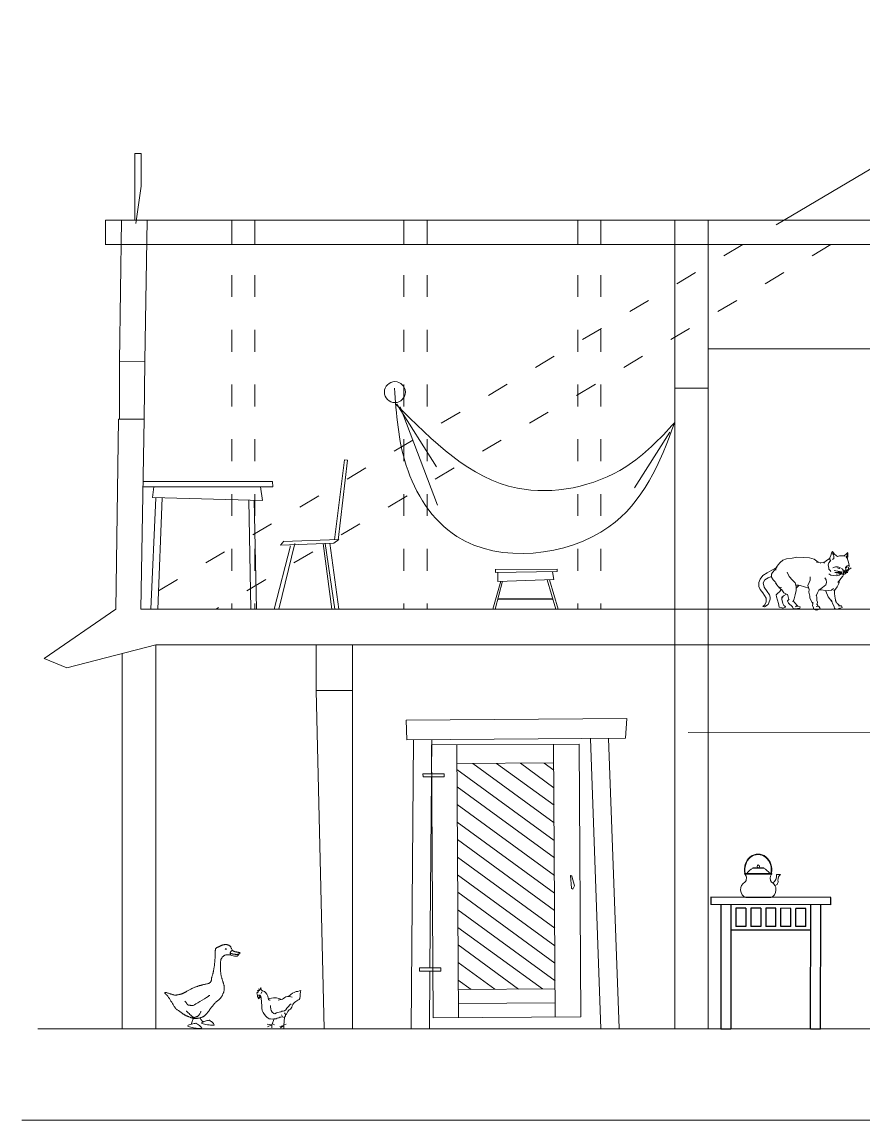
# Model space of a CAD drawing. Header units: centimetres. Extents: x 2280 to 32242, y -4577 to 2534.
# Drawn here: x 23908 to 24369, y -2977 to -2375 of the extents above; entities that cross this region are included whole.
import ezdxf

# ---------------------------------------------------------------- set-up
doc = ezdxf.new("R2010")
doc.units = ezdxf.units.CM
doc.linetypes.add('ACAD_ISO03W100', pattern=[30, 12, -18])
doc.layers.get('0').update_dxf_attribs({"lineweight": 15})
for name, color, linetype, lineweight in [('dim', 40, 'Continuous', 0), ('obiekty', 22, 'Continuous', 5), ('przerywana', 7, 'ACAD_ISO03W100', 0)]:
    doc.layers.add(name, color=color, linetype=linetype, lineweight=lineweight)

# ---------------------------------------------------------------- blocks, each defined once
blk = doc.blocks.new('FURN_table_front_020')
at = {"lineweight": 30}
for p, q in [((0.0001, 0.85), (0, 0.8028)), ((0.5663, 0.8493), (0.0001, 0.85)), ((0.5662, 0.8021), (0.5663, 0.8493)), ((0.5662, 0.8021), (0, 0.8028)), ((0.0472, 0.8028), (0.0462, 0.0006)), ((0.0944, 0.8027), (0.0934, 0.0005)), ((0.1179, 0.7791), (0.1178, 0.6611)), ((0.1651, 0.779), (0.1179, 0.7791)), ((0.1651, 0.779), (0.165, 0.661)), ((0.1887, 0.779), (0.1886, 0.661)), ((0.2359, 0.7789), (0.1887, 0.779)), ((0.4708, 0.0001), (0.4719, 0.8022)), ((0.518, 0), (0.519, 0.8022)), ((0.2359, 0.7789), (0.2357, 0.661)), ((0.2595, 0.7789), (0.2593, 0.6609)), ((0.3067, 0.7788), (0.2595, 0.7789)), ((0.3065, 0.6609), (0.3067, 0.7788)), ((0.3301, 0.6608), (0.3303, 0.7788)), ((0.3775, 0.7787), (0.3303, 0.7788)), ((0.3773, 0.6608), (0.3775, 0.7787)), ((0.4009, 0.6607), (0.401, 0.7787)), ((0.4482, 0.7787), (0.401, 0.7787)), ((0.4481, 0.6607), (0.4482, 0.7787)), ((0.4716, 0.6371), (0.0942, 0.6375)), ((0.165, 0.661), (0.1178, 0.6611)), ((0.2357, 0.661), (0.1886, 0.661)), ((0.3065, 0.6609), (0.2593, 0.6609)), ((0.3773, 0.6608), (0.3301, 0.6608)), ((0.4481, 0.6607), (0.4009, 0.6607)), ((0.0462, 0.0006), (0.0934, 0.0005)), ((0.4708, 0.0001), (0.518, 0))]:
    blk.add_line(p, q, dxfattribs=at)
blk = doc.blocks.new('OBJE_bar_002')
for points in [[(-0.1082, 0.1656, 1), (-0.1082, 0.1619), (0.1082, 0.1619, 1), (0.1082, 0.1656), (-0.1082, 0.1656, -1.281382), (0.1049, 0.1656)], [(-0.1045, 0.1656, -1.292722), (0.1012, 0.1656)], [(-0.1065, 0.1619, -0.417139), (-0.1076, 0.1052, 0.719249), (-0.101, 0), (0.101, 0, 0.719249), (0.1076, 0.1052, -0.396783), (0.1054, 0.1619)], [(-0.0918, 0.1656, -0.161412), (-0.0422, 0.2027), (0.0422, 0.2027, 1), (0.0422, 0.2063), (-0.0422, 0.2063, 1), (-0.0422, 0.2027)], [(0.0422, 0.2027, -0.161412), (0.0918, 0.1656)], [(0.1353, 0.0824, 0.435606), (0.1582, 0.1185, -0.300742), (0.179, 0.1593), (0.1462, 0.1593, -0.295746), (0.1166, 0.1005)]]:
    blk.add_lwpolyline(points, format="xyb")
blk.add_circle((0, 0.216), 0.00971)
blk = doc.blocks.new('DOOR_front_249')
for p, q in [((-0.4001, 2), (-0.4001, 0)), ((-0.4001, 2), (0.4001, 2)), ((-0.2623, 2), (-0.2623, 0)), ((0.2623, 2), (0.2623, 0)), ((0.4001, 2), (0.4001, 0)), ((-0.2623, 1.8622), (0.2623, 1.8622)), ((0.2623, 1.4239), (-0.176, 1.8622)), ((0.2623, 1.5525), (-0.0474, 1.8622)), ((0.2623, 1.6812), (0.0813, 1.8622)), ((0.2623, 1.8098), (0.2099, 1.8622)), ((0.2623, 1.2952), (-0.2623, 1.8198)), ((0.2623, 1.1666), (-0.2623, 1.6912)), ((0.2623, 1.0379), (-0.2623, 1.5625)), ((0.2623, 0.9093), (-0.2623, 1.4339)), ((0.2623, 0.7806), (-0.2623, 1.3052)), ((0.2623, 0.652), (-0.2623, 1.1766)), ((0.2623, 0.5233), (-0.2623, 1.0479)), ((0.2623, 0.3947), (-0.2623, 0.9193)), ((0.2623, 0.266), (-0.2623, 0.7906)), ((0.193, 0.2067), (-0.2623, 0.662)), ((0.0643, 0.2067), (-0.2623, 0.5333)), ((-0.0643, 0.2067), (-0.2623, 0.4047)), ((-0.193, 0.2067), (-0.2623, 0.276)), ((-0.2623, 0.2067), (0.2623, 0.2067)), ((-0.2623, 0.1033), (0.2623, 0.1033)), ((-0.4001, 0), (0.4001, 0))]:
    blk.add_line(p, q)
blk = doc.blocks.new('ANIM_bird_011')
for p, q in [((0.2018, 0.4442), (0.202, 0.444)), ((0.2489, 0.4478), (0.2489, 0.4481)), ((0.2535, 0.4476), (0.2535, 0.4496)), ((0.3949, 0.2209), (0.3903, 0.2121)), ((0.3956, 0.1342), (0.391, 0.1858)), ((0.4564, 0.0231), (0.4281, 0.0269)), ((0.4312, 0.0097), (0.4564, 0.0231)), ((0.456, 0.0051), (0.4564, 0.0234)), ((0.4713, 0.0587), (0.4564, 0.0234)), ((0.4593, 0.0305), (0.4724, 0.0219)), ((0.5106, 0.0055), (0.5301, 0.0177)), ((0.5293, -0.0041), (0.5301, 0.0177)), ((0.5305, 0.0244), (0.5446, 0.0261))]:
    blk.add_line(p, q)
for points in [[(0.2017, 0.4968), (0.2013, 0.497), (0.2004, 0.4977), (0.1989, 0.4986), (0.1969, 0.4997), (0.1946, 0.5009), (0.1921, 0.5022), (0.1894, 0.5035), (0.1866, 0.5046), (0.1838, 0.5054), (0.1811, 0.506), (0.1784, 0.5063), (0.1756, 0.5064), (0.1727, 0.5064), (0.1699, 0.5062), (0.167, 0.5059), (0.1642, 0.5056), (0.1615, 0.5051), (0.1591, 0.5047), (0.1567, 0.5042), (0.1547, 0.5037), (0.1528, 0.5032), (0.1511, 0.5025), (0.1494, 0.5018), (0.1477, 0.501), (0.146, 0.5001), (0.1444, 0.4991), (0.1427, 0.4981), (0.1409, 0.4971), (0.139, 0.4961), (0.1369, 0.4951), (0.1348, 0.4942), (0.1324, 0.4933), (0.1301, 0.4925), (0.1278, 0.4916), (0.1254, 0.4908), (0.1231, 0.4899), (0.121, 0.489), (0.119, 0.4879), (0.1172, 0.4867), (0.1158, 0.4854), (0.1145, 0.4839), (0.1135, 0.4824), (0.1127, 0.4808), (0.1121, 0.4791), (0.1116, 0.4773), (0.1112, 0.4754), (0.1109, 0.4734), (0.1106, 0.4712), (0.1104, 0.4689), (0.1101, 0.4665), (0.1097, 0.4639), (0.1096, 0.4613), (0.1096, 0.4587), (0.1096, 0.4561), (0.1097, 0.4535), (0.1098, 0.4509), (0.1099, 0.4483), (0.1101, 0.4458), (0.1101, 0.4432), (0.1101, 0.4407), (0.1099, 0.4383), (0.1098, 0.436), (0.1097, 0.4338), (0.1096, 0.4317), (0.1094, 0.4295), (0.1093, 0.4272), (0.1091, 0.4247), (0.1088, 0.422), (0.1086, 0.4189), (0.1083, 0.4155), (0.108, 0.4118), (0.1077, 0.4082), (0.1075, 0.4045), (0.1071, 0.4009), (0.1068, 0.3973), (0.1065, 0.3937), (0.1062, 0.39), (0.1058, 0.3863), (0.1053, 0.3826), (0.1049, 0.3788), (0.1043, 0.3749), (0.1038, 0.3711), (0.1033, 0.3671), (0.1026, 0.3632), (0.102, 0.3593), (0.1013, 0.3554), (0.1007, 0.3516), (0.1, 0.3479), (0.0993, 0.3444), (0.0986, 0.341), (0.0978, 0.3377), (0.097, 0.3344), (0.0961, 0.3311), (0.0952, 0.3278), (0.0942, 0.3245), (0.0933, 0.3212), (0.0923, 0.3179), (0.0913, 0.3147), (0.0903, 0.3115), (0.0894, 0.3083), (0.0886, 0.3051), (0.0881, 0.3019), (0.0878, 0.2986), (0.0875, 0.2953), (0.0871, 0.2921), (0.0865, 0.2889), (0.0855, 0.2857), (0.084, 0.2827), (0.0819, 0.2797), (0.0791, 0.2768), (0.0756, 0.2743), (0.0716, 0.2722), (0.0674, 0.2706), (0.063, 0.2692), (0.0584, 0.2682), (0.0539, 0.2673), (0.0495, 0.2666), (0.0453, 0.2658), (0.0413, 0.2651), (0.0379, 0.2642), (0.0346, 0.2633), (0.0314, 0.2624), (0.0282, 0.2615), (0.025, 0.2607), (0.0218, 0.2599), (0.0185, 0.259), (0.0153, 0.2581), (0.012, 0.2572), (0.0086, 0.2561), (0.0052, 0.255), (0.0017, 0.2539), (-0.0016, 0.2527), (-0.0049, 0.2516), (-0.0082, 0.2505), (-0.0114, 0.2493), (-0.0148, 0.248), (-0.0181, 0.2467), (-0.0217, 0.2452), (-0.0254, 0.2436), (-0.0292, 0.2418), (-0.0333, 0.2399), (-0.0376, 0.2377), (-0.0421, 0.2354), (-0.0465, 0.233), (-0.0508, 0.2306), (-0.055, 0.2282), (-0.0589, 0.2261), (-0.0623, 0.2241), (-0.0653, 0.2225), (-0.0676, 0.2212), (-0.0696, 0.2202), (-0.0715, 0.2191), (-0.0735, 0.218), (-0.0754, 0.2169), (-0.0774, 0.2158), (-0.0794, 0.2148), (-0.0814, 0.2138), (-0.0835, 0.2128), (-0.0855, 0.2118), (-0.0877, 0.2109), (-0.0898, 0.2101), (-0.0919, 0.2092), (-0.094, 0.2085), (-0.0961, 0.2078), (-0.0983, 0.2071), (-0.1005, 0.2064), (-0.1027, 0.2058), (-0.1051, 0.2052), (-0.1075, 0.2046), (-0.11, 0.204), (-0.1126, 0.2035), (-0.1152, 0.2029), (-0.1178, 0.2023), (-0.1204, 0.2018), (-0.123, 0.2014), (-0.1256, 0.201), (-0.1283, 0.2007), (-0.131, 0.2005), (-0.1337, 0.2005), (-0.1363, 0.2006), (-0.139, 0.2009), (-0.1415, 0.2014), (-0.1439, 0.202), (-0.1463, 0.2027), (-0.1487, 0.2035), (-0.1512, 0.2044), (-0.1538, 0.2053), (-0.1565, 0.2062), (-0.1595, 0.2071), (-0.1627, 0.208), (-0.1664, 0.2091), (-0.1703, 0.2103), (-0.1745, 0.2117), (-0.1787, 0.2131), (-0.1827, 0.2144), (-0.1866, 0.2155), (-0.1901, 0.2163), (-0.1931, 0.2168), (-0.1955, 0.2167), (-0.1971, 0.2161), (-0.1978, 0.215), (-0.1976, 0.2137), (-0.1966, 0.2122), (-0.195, 0.2105), (-0.1929, 0.2085), (-0.1905, 0.2062), (-0.1877, 0.2037), (-0.1849, 0.2009), (-0.182, 0.1978), (-0.1793, 0.1943), (-0.1767, 0.1907), (-0.1742, 0.187), (-0.1718, 0.1833), (-0.1694, 0.1797), (-0.167, 0.1759), (-0.1646, 0.1722), (-0.1622, 0.1685), (-0.1597, 0.1647), (-0.1573, 0.1609), (-0.1547, 0.157), (-0.1521, 0.1531), (-0.1496, 0.149), (-0.1469, 0.1448), (-0.1443, 0.1405), (-0.1417, 0.1364), (-0.1391, 0.1323), (-0.1365, 0.1284), (-0.1339, 0.1248), (-0.1314, 0.1215), (-0.1289, 0.1187), (-0.1263, 0.1161), (-0.1236, 0.1136), (-0.1206, 0.1113), (-0.1175, 0.1091), (-0.1144, 0.107), (-0.1113, 0.1049), (-0.1082, 0.103), (-0.1052, 0.1011), (-0.1023, 0.0992), (-0.0997, 0.0975), (-0.0971, 0.0957), (-0.0945, 0.0938), (-0.0919, 0.092), (-0.0893, 0.0902), (-0.0868, 0.0883), (-0.0842, 0.0866), (-0.0816, 0.0848), (-0.079, 0.0832), (-0.0764, 0.0817), (-0.0739, 0.0803), (-0.0714, 0.079), (-0.0687, 0.0777), (-0.0661, 0.0765), (-0.0634, 0.0754), (-0.0607, 0.0743), (-0.058, 0.0733), (-0.0554, 0.0723), (-0.0527, 0.0713), (-0.0501, 0.0703), (-0.0476, 0.0694), (-0.0451, 0.0684), (-0.0427, 0.0674), (-0.0403, 0.0664), (-0.0379, 0.0654), (-0.0354, 0.0644), (-0.033, 0.0635), (-0.0304, 0.0627), (-0.0278, 0.0619), (-0.0252, 0.0613), (-0.0223, 0.0608), (-0.0194, 0.0604), (-0.0167, 0.0601), (-0.0139, 0.0599), (-0.0111, 0.0598), (-0.0083, 0.0598), (-0.0054, 0.0599), (-0.0025, 0.0601), (0.0005, 0.0604), (0.0036, 0.0608), (0.0069, 0.0614), (0.0102, 0.062), (0.0136, 0.0627), (0.017, 0.0635), (0.0204, 0.0644), (0.0238, 0.0654), (0.0271, 0.0664), (0.0302, 0.0676), (0.0333, 0.0689), (0.0363, 0.0702), (0.039, 0.0717), (0.0414, 0.0731), (0.0437, 0.0745), (0.0456, 0.076), (0.0476, 0.0775), (0.0494, 0.0792), (0.0513, 0.0811), (0.0534, 0.0833), (0.0557, 0.0858), (0.0583, 0.0888), (0.0613, 0.0923), (0.0646, 0.0962), (0.0679, 0.1003), (0.0712, 0.1046), (0.0744, 0.109), (0.0776, 0.1134), (0.0806, 0.1176), (0.0835, 0.1217), (0.0863, 0.1255), (0.0888, 0.1289), (0.0911, 0.1318), (0.0933, 0.1345), (0.0955, 0.1372), (0.0978, 0.1399), (0.1, 0.1425), (0.1023, 0.1452), (0.1046, 0.1477), (0.107, 0.1503), (0.1093, 0.1528), (0.1117, 0.1552), (0.114, 0.1576), (0.1165, 0.16), (0.1191, 0.1623), (0.1218, 0.1646), (0.1246, 0.1668), (0.1274, 0.1691), (0.1301, 0.1712), (0.1327, 0.1734), (0.1351, 0.1754), (0.1373, 0.1775), (0.1392, 0.1794), (0.141, 0.1813), (0.1426, 0.1832), (0.1442, 0.1851), (0.1457, 0.187), (0.1472, 0.189), (0.1486, 0.1911), (0.15, 0.1933), (0.1514, 0.1956), (0.1528, 0.198), (0.1541, 0.2006), (0.1555, 0.2033), (0.1568, 0.206), (0.158, 0.2087), (0.1593, 0.2115), (0.1603, 0.2143), (0.1614, 0.2171), (0.1623, 0.22), (0.1631, 0.2228), (0.1638, 0.2257), (0.1644, 0.2287), (0.1649, 0.2316), (0.1652, 0.2346), (0.1654, 0.2377), (0.1656, 0.2407), (0.1656, 0.2438), (0.1655, 0.2468), (0.1654, 0.2498), (0.1651, 0.2527), (0.1648, 0.2556), (0.1644, 0.2585), (0.164, 0.2612), (0.1635, 0.2638), (0.1628, 0.2663), (0.162, 0.2688), (0.1612, 0.2713), (0.1603, 0.2738), (0.1593, 0.2764), (0.1584, 0.2792), (0.1574, 0.2822), (0.1564, 0.2854), (0.1554, 0.2887), (0.1544, 0.292), (0.1533, 0.2953), (0.1522, 0.2986), (0.1512, 0.3019), (0.1502, 0.3052), (0.1492, 0.3086), (0.1483, 0.3119), (0.1474, 0.3153), (0.1467, 0.3186), (0.146, 0.3219), (0.1454, 0.3252), (0.145, 0.3283), (0.1445, 0.3314), (0.1441, 0.3346), (0.1437, 0.3379), (0.1434, 0.3413), (0.1431, 0.3449), (0.1429, 0.3488), (0.1427, 0.353), (0.1424, 0.3575), (0.1423, 0.3622), (0.1422, 0.3671), (0.1421, 0.372), (0.1421, 0.3769), (0.1421, 0.3815), (0.1422, 0.3859), (0.1423, 0.39), (0.1424, 0.3936), (0.1427, 0.3966), (0.1429, 0.3993), (0.1431, 0.4019), (0.1434, 0.4047), (0.1437, 0.4073), (0.144, 0.41), (0.1446, 0.4127), (0.1452, 0.4153), (0.146, 0.4179), (0.1471, 0.4204), (0.1484, 0.4229), (0.1499, 0.4253), (0.1516, 0.4277), (0.1534, 0.43), (0.1554, 0.4323), (0.1576, 0.4343), (0.1598, 0.4363), (0.162, 0.4381), (0.1644, 0.4398), (0.1667, 0.4412), (0.169, 0.4424), (0.1716, 0.4433), (0.1745, 0.444), (0.1776, 0.4445), (0.1808, 0.4447), (0.1839, 0.4448), (0.1869, 0.4449), (0.1897, 0.4448), (0.192, 0.4447), (0.1937, 0.4447), (0.1949, 0.4447), (0.1956, 0.4447), (0.1965, 0.4445), (0.1973, 0.4444), (0.1981, 0.4441), (0.199, 0.4439), (0.1998, 0.4438), (0.2006, 0.4438), (0.2013, 0.4439), (0.2018, 0.4442), (0.2023, 0.4447), (0.2026, 0.4455), (0.2026, 0.4465), (0.2026, 0.4476), (0.2026, 0.4489), (0.2024, 0.4504), (0.2022, 0.4518), (0.2021, 0.4533), (0.202, 0.4547), (0.202, 0.4561), (0.2023, 0.4573), (0.2026, 0.4585), (0.2031, 0.4596), (0.2036, 0.4608), (0.2043, 0.462), (0.2049, 0.4631), (0.2056, 0.4642), (0.2062, 0.4652), (0.2068, 0.4661), (0.2075, 0.4669), (0.208, 0.4676), (0.2086, 0.4682), (0.2094, 0.4686), (0.2102, 0.469), (0.2111, 0.4694), (0.212, 0.4697), (0.2128, 0.4701), (0.2135, 0.4705), (0.214, 0.4709), (0.2143, 0.4715), (0.2143, 0.4722), (0.2138, 0.4735), (0.2128, 0.4757), (0.2114, 0.4786), (0.2096, 0.482), (0.2078, 0.4855), (0.206, 0.4889), (0.2043, 0.492), (0.203, 0.4945), (0.202, 0.4962), (0.2017, 0.4968)], [(0.1754, 0.4815), (0.1753, 0.4815), (0.175, 0.4814), (0.1745, 0.4813), (0.1739, 0.4812), (0.1733, 0.481), (0.1726, 0.4808), (0.172, 0.4807), (0.1716, 0.4805), (0.1712, 0.4803), (0.171, 0.4802), (0.1711, 0.48), (0.1712, 0.4799), (0.1716, 0.4798), (0.1719, 0.4797), (0.1724, 0.4796), (0.1729, 0.4796), (0.1735, 0.4795), (0.1739, 0.4795), (0.1745, 0.4794), (0.1749, 0.4794), (0.1753, 0.4794), (0.1758, 0.4795), (0.1763, 0.4795), (0.1768, 0.4795), (0.1774, 0.4796), (0.1778, 0.4797), (0.1782, 0.4798), (0.1785, 0.4799), (0.1787, 0.48), (0.1789, 0.4801), (0.1788, 0.4803), (0.1786, 0.4804), (0.1782, 0.4806), (0.1777, 0.4808), (0.1772, 0.481), (0.1767, 0.4811), (0.1762, 0.4813), (0.1758, 0.4814), (0.1755, 0.4815), (0.1754, 0.4815)], [(0.2143, 0.4722), (0.2145, 0.4721), (0.215, 0.4717), (0.2159, 0.4711), (0.2169, 0.4704), (0.218, 0.4696), (0.2193, 0.4687), (0.2206, 0.4679), (0.2218, 0.4671), (0.223, 0.4664), (0.224, 0.4659), (0.225, 0.4655), (0.2259, 0.4651), (0.2269, 0.4648), (0.2279, 0.4645), (0.2289, 0.4642), (0.2298, 0.4639), (0.2308, 0.4637), (0.2318, 0.4635), (0.2328, 0.4632), (0.2338, 0.463), (0.2347, 0.4628), (0.2357, 0.4626), (0.2366, 0.4624), (0.2376, 0.4623), (0.2385, 0.4621), (0.2395, 0.462), (0.2404, 0.4618), (0.2415, 0.4617), (0.2425, 0.4615), (0.2435, 0.4613), (0.2447, 0.4611), (0.2459, 0.4608), (0.2471, 0.4606), (0.2483, 0.4603), (0.2496, 0.46), (0.2507, 0.4598), (0.2518, 0.4596), (0.2528, 0.4593), (0.2537, 0.4592), (0.2544, 0.459), (0.2551, 0.4589), (0.2557, 0.4589), (0.2565, 0.4588), (0.2572, 0.4588), (0.2579, 0.4588), (0.2586, 0.4587), (0.2593, 0.4586), (0.2598, 0.4584), (0.2603, 0.4582), (0.2607, 0.4579), (0.261, 0.4574), (0.2612, 0.4569), (0.2614, 0.4564), (0.2614, 0.4558), (0.2614, 0.4552), (0.2612, 0.4546), (0.2611, 0.454), (0.2609, 0.4535), (0.2606, 0.4531), (0.2602, 0.4527), (0.2596, 0.4523), (0.2586, 0.4519), (0.2575, 0.4513), (0.2561, 0.4507), (0.2546, 0.45), (0.253, 0.4494), (0.2514, 0.4488), (0.2498, 0.4483), (0.2483, 0.4479), (0.247, 0.4476), (0.2457, 0.4473), (0.2445, 0.4472), (0.2433, 0.4471), (0.2421, 0.4471), (0.2408, 0.4472), (0.2396, 0.4472), (0.2383, 0.4473), (0.237, 0.4474), (0.2357, 0.4475), (0.2344, 0.4476), (0.233, 0.4476), (0.2315, 0.4477), (0.23, 0.4478), (0.2285, 0.4479), (0.2271, 0.448), (0.2256, 0.4481), (0.2243, 0.4482), (0.223, 0.4484), (0.2217, 0.4485), (0.2206, 0.4487), (0.2195, 0.4489), (0.2185, 0.4492), (0.2174, 0.4494), (0.2162, 0.4498), (0.2152, 0.4501), (0.2141, 0.4504), (0.2131, 0.4508), (0.2121, 0.4511), (0.2112, 0.4513), (0.2103, 0.4516), (0.2094, 0.4518), (0.2083, 0.452), (0.2072, 0.4522), (0.206, 0.4525), (0.2049, 0.4527), (0.2039, 0.4529), (0.203, 0.453), (0.2023, 0.4532), (0.2019, 0.4533), (0.2017, 0.4533)], [(0.1998, 0.4438), (0.2046, 0.4426), (0.2094, 0.441), (0.2189, 0.4379), (0.2275, 0.4363), (0.2383, 0.4359)], [(0.2383, 0.4359), (0.2397, 0.4361), (0.2408, 0.4364), (0.242, 0.4367), (0.2431, 0.437), (0.2442, 0.4374), (0.2453, 0.4378), (0.2463, 0.4383), (0.2472, 0.4388), (0.248, 0.4394), (0.2488, 0.4401), (0.2496, 0.441), (0.2504, 0.442), (0.2511, 0.4431), (0.2518, 0.4442), (0.2523, 0.4453), (0.2528, 0.4462), (0.2531, 0.4469), (0.2534, 0.4474), (0.2535, 0.4476)], [(0.0768, 0.1994), (0.0743, 0.1979), (0.0674, 0.1936), (0.0572, 0.1873), (0.0447, 0.1795), (0.031, 0.1711), (0.017, 0.1624), (0.0039, 0.1544), (-0.0075, 0.1475), (-0.016, 0.1424), (-0.0206, 0.1399), (-0.0231, 0.1389), (-0.0259, 0.1384), (-0.0288, 0.1381), (-0.0318, 0.1381), (-0.0349, 0.1383), (-0.0378, 0.1386), (-0.0405, 0.139), (-0.0429, 0.1394), (-0.0449, 0.1397), (-0.0464, 0.1399), (-0.0476, 0.14), (-0.0489, 0.1401), (-0.0502, 0.1402), (-0.0515, 0.1404), (-0.0528, 0.1407), (-0.0541, 0.141), (-0.0553, 0.1414), (-0.0564, 0.1419), (-0.0575, 0.1425), (-0.0584, 0.1433), (-0.0596, 0.1446), (-0.0613, 0.1466), (-0.0633, 0.1492), (-0.0654, 0.1522), (-0.0677, 0.1552), (-0.0697, 0.1582), (-0.0716, 0.1609), (-0.0732, 0.1631), (-0.0741, 0.1645), (-0.0745, 0.1651)], [(0.4472, 0.1709), (0.4415, 0.1709), (0.438, 0.1728), (0.4354, 0.1762), (0.4338, 0.1839), (0.4312, 0.1957), (0.4262, 0.2072), (0.4182, 0.2171), (0.4109, 0.2228), (0.3991, 0.2282), (0.3918, 0.2328), (0.3891, 0.2484), (0.3849, 0.2354), (0.3773, 0.2389), (0.38, 0.2297), (0.3697, 0.2297), (0.3758, 0.2225), (0.3655, 0.2163), (0.3689, 0.2003), (0.375, 0.2018), (0.3788, 0.2022), (0.3834, 0.2014), (0.3865, 0.198), (0.388, 0.1961), (0.3895, 0.1934), (0.391, 0.1858)], [(0.3689, 0.2003), (0.3685, 0.1911), (0.3754, 0.1789)], [(0.3899, 0.1913), (0.3754, 0.1789), (0.3754, 0.1881), (0.385, 0.1996)], [(0.5408, 0.0833), (0.5461, 0.0865), (0.5553, 0.1025), (0.558, 0.1086), (0.5633, 0.1124), (0.5698, 0.1182), (0.5786, 0.13), (0.5813, 0.1373), (0.5851, 0.1457), (0.5897, 0.1522), (0.5954, 0.1579), (0.6023, 0.1629), (0.6095, 0.1671), (0.616, 0.1713), (0.6233, 0.1762), (0.6271, 0.1823), (0.629, 0.1957), (0.629, 0.2083), (0.6313, 0.2228), (0.6332, 0.2305), (0.6248, 0.2282), (0.6157, 0.2244), (0.6057, 0.2232), (0.5924, 0.2179), (0.582, 0.2137), (0.5721, 0.2049), (0.5573, 0.194)], [(0.5211, 0.0719), (0.5121, 0.0689), (0.506, 0.0681), (0.4995, 0.0651), (0.4885, 0.0624), (0.4827, 0.0593), (0.4686, 0.0586), (0.461, 0.0571), (0.4495, 0.059), (0.4403, 0.059), (0.4334, 0.0632), (0.4262, 0.0685), (0.4201, 0.0754), (0.4121, 0.0857), (0.4044, 0.0975), (0.3983, 0.109), (0.3956, 0.1239), (0.3956, 0.1342)], [(0.5165, 0.1764), (0.4992, 0.1812), (0.4858, 0.1854), (0.4671, 0.185), (0.4541, 0.1839), (0.4348, 0.1792)], [(0.4483, 0.1384), (0.4491, 0.1304), (0.4499, 0.1174), (0.4525, 0.109), (0.459, 0.0987), (0.4682, 0.0907), (0.4751, 0.0899), (0.4843, 0.0953), (0.493, 0.0972), (0.5018, 0.0991), (0.5106, 0.1021), (0.5183, 0.1044), (0.5267, 0.1048), (0.5335, 0.1067), (0.5412, 0.1128), (0.5477, 0.1224), (0.5576, 0.1338), (0.5664, 0.1434), (0.574, 0.1503)], [(0.5801, 0.1904), (0.5729, 0.1927), (0.5637, 0.1934), (0.5515, 0.1946), (0.5416, 0.1915), (0.5351, 0.1869), (0.5278, 0.1808), (0.5217, 0.1766), (0.5114, 0.1762), (0.5041, 0.1743), (0.4949, 0.1716)], [(0.0241, 0.1026), (0.0238, 0.1021), (0.023, 0.1006), (0.0219, 0.0983), (0.0204, 0.0954), (0.0187, 0.0922), (0.0168, 0.0888), (0.0148, 0.0855), (0.0127, 0.0823), (0.0107, 0.0796), (0.0087, 0.0775), (0.0067, 0.0758), (0.0044, 0.0742), (0.0019, 0.0727), (-0.0006, 0.0713), (-0.0032, 0.0701), (-0.0058, 0.0691), (-0.0083, 0.0682), (-0.0106, 0.0674), (-0.0126, 0.0669), (-0.0143, 0.0665), (-0.0159, 0.0663), (-0.0175, 0.0664), (-0.019, 0.0665), (-0.0206, 0.0668), (-0.0221, 0.0673), (-0.0236, 0.0679), (-0.0252, 0.0686), (-0.0265, 0.0693), (-0.0279, 0.0702), (-0.0292, 0.0711), (-0.0312, 0.0728), (-0.0346, 0.0759), (-0.0388, 0.0799), (-0.0437, 0.0846), (-0.0488, 0.0895), (-0.0538, 0.0943), (-0.0583, 0.0986), (-0.0619, 0.1022), (-0.0644, 0.1046), (-0.0653, 0.1055)], [(0.5336, 0.0693), (0.5301, 0.0177), (0.5064, 0.0131)], [(0.5152, 0.0823), (0.5213, 0.0716), (0.5316, 0.0677), (0.5366, 0.0716), (0.5408, 0.0769), (0.5408, 0.0846), (0.5381, 0.0884), (0.5343, 0.0945)], [(-0.0057, 0.031), (-0.0074, 0.0307), (-0.0117, 0.0299), (-0.0181, 0.0287), (-0.0257, 0.0271), (-0.0338, 0.0252), (-0.0418, 0.0231), (-0.0486, 0.0208), (-0.0539, 0.0184), (-0.0566, 0.0161), (-0.0561, 0.0138), (-0.0523, 0.0115), (-0.0457, 0.0091), (-0.0371, 0.0067), (-0.027, 0.0044), (-0.0162, 0.0023), (-0.0052, 0.0006), (0.0052, -0.0006), (0.0145, -0.0013), (0.022, -0.0013), (0.0269, -0.0005), (0.0289, 0.0013), (0.0281, 0.0043), (0.0251, 0.0081), (0.0206, 0.0123), (0.0151, 0.0167), (0.0092, 0.0211), (0.0036, 0.0249), (-0.0012, 0.0281), (-0.0045, 0.0302), (-0.0057, 0.031)], [(-0.0223, 0.0608), (-0.0228, 0.0597), (-0.024, 0.0567), (-0.0257, 0.0524), (-0.0278, 0.0471), (-0.0301, 0.0413), (-0.0324, 0.0355), (-0.0345, 0.0302), (-0.0362, 0.0259), (-0.0368, 0.0244)], [(0.017, 0.0635), (0.0175, 0.0628), (0.0189, 0.0609), (0.0209, 0.0581), (0.0233, 0.0547), (0.026, 0.051), (0.0286, 0.0473), (0.0311, 0.0439), (0.0331, 0.041), (0.0344, 0.0391), (0.035, 0.0384)], [(0.0745, 0.0499), (0.073, 0.0496), (0.069, 0.0487), (0.0632, 0.0472), (0.0563, 0.0454), (0.0489, 0.0433), (0.0416, 0.041), (0.0353, 0.0386), (0.0304, 0.0361), (0.0278, 0.0337), (0.0281, 0.0316), (0.0314, 0.0295), (0.0372, 0.0274), (0.0448, 0.0254), (0.0537, 0.0235), (0.0634, 0.0219), (0.0732, 0.0207), (0.0824, 0.0198), (0.0907, 0.0195), (0.0974, 0.0197), (0.102, 0.0207), (0.1039, 0.0225), (0.1033, 0.0254), (0.1009, 0.0289), (0.0971, 0.0328), (0.0923, 0.0369), (0.0874, 0.0409), (0.0825, 0.0444), (0.0784, 0.0473), (0.0756, 0.0492), (0.0745, 0.0499)]]:
    blk.add_lwpolyline(points)
blk = doc.blocks.new('ANIM_pets_020')
for p, q in [((-0.2214, 0.2431), (-0.2333, 0.2337)), ((-0.2045, 0.2479), (-0.2214, 0.2431)), ((-0.1806, 0.25), (-0.2045, 0.2479)), ((-0.1593, 0.2525), (-0.1806, 0.25)), ((-0.1311, 0.2499), (-0.1593, 0.2525)), ((-0.1035, 0.2455), (-0.1311, 0.2499)), ((-0.0841, 0.2384), (-0.1035, 0.2455)), ((-0.0103, 0.2483), (-0.0152, 0.2393)), ((-0.0059, 0.2601), (-0.0103, 0.2483)), ((-0.002, 0.2664), (-0.0059, 0.2601)), ((-0.0019, 0.2578), (0.0009, 0.2505)), ((-0.001, 0.2672), (0.0042, 0.2562)), ((0.0009, 0.2505), (0.003, 0.2448)), ((0.003, 0.2448), (0.0024, 0.2404)), ((0.0042, 0.2562), (0.0151, 0.246)), ((0.0151, 0.246), (0.0188, 0.2429)), ((0.0188, 0.2429), (0.0272, 0.2442)), ((0.0272, 0.2442), (0.0374, 0.244)), ((0.0374, 0.244), (0.0438, 0.2431)), ((0.0438, 0.2431), (0.0511, 0.241)), ((0.0486, 0.2451), (0.0444, 0.2433)), ((0.0566, 0.25), (0.0488, 0.2447)), ((0.0488, 0.2447), (0.0488, 0.2445)), ((0.0649, 0.2572), (0.0566, 0.25)), ((0.0582, 0.2371), (0.0645, 0.2518)), ((0.0606, 0.2422), (0.0582, 0.2371)), ((0.065, 0.25), (0.0606, 0.2422)), ((0.0645, 0.2518), (0.0634, 0.2375)), ((0.0649, 0.2562), (0.065, 0.25)), ((-0.2726, 0.2009), (-0.2934, 0.1905)), ((-0.2534, 0.2101), (-0.2726, 0.2009)), ((-0.26, 0.2026), (-0.2709, 0.1905)), ((-0.2498, 0.214), (-0.26, 0.2026)), ((-0.2526, 0.2114), (-0.2558, 0.2)), ((-0.2465, 0.2194), (-0.2526, 0.2114)), ((-0.2442, 0.2221), (-0.2498, 0.214)), ((-0.2333, 0.2337), (-0.2442, 0.2221)), ((-0.0676, 0.2222), (-0.0841, 0.2384)), ((-0.07, 0.2231), (-0.0743, 0.2227)), ((-0.0666, 0.2217), (-0.07, 0.2231)), ((-0.0573, 0.2187), (-0.0676, 0.2222)), ((-0.0569, 0.2188), (-0.0588, 0.2174)), ((-0.0417, 0.2211), (-0.0573, 0.2187)), ((-0.0405, 0.2198), (-0.0434, 0.2165)), ((-0.0395, 0.2211), (-0.0429, 0.2211)), ((-0.0329, 0.2261), (-0.0405, 0.2198)), ((-0.0163, 0.2356), (-0.0329, 0.2261)), ((-0.0207, 0.2159), (-0.0242, 0.2061)), ((-0.0242, 0.2061), (-0.0233, 0.1917)), ((-0.0151, 0.2232), (-0.0207, 0.2159)), ((-0.0152, 0.2393), (-0.0152, 0.2306)), ((-0.0152, 0.2306), (-0.0127, 0.2231)), ((0.0067, 0.1949), (-0.0047, 0.192)), ((0.0012, 0.2344), (-0.0036, 0.2301)), ((0.0024, 0.2404), (0.0012, 0.2344)), ((0.0152, 0.1947), (0.0067, 0.1949)), ((0.0216, 0.1926), (0.0152, 0.1947)), ((0.0274, 0.189), (0.0216, 0.1926)), ((0.054, 0.1931), (0.051, 0.1909)), ((0.0573, 0.1953), (0.054, 0.1931)), ((0.0553, 0.2391), (0.0603, 0.2313)), ((0.0572, 0.1943), (0.0559, 0.1893)), ((0.0615, 0.1966), (0.0573, 0.1953)), ((0.0582, 0.2371), (0.0582, 0.2371)), ((0.0603, 0.2313), (0.0626, 0.2214)), ((0.0669, 0.1958), (0.0615, 0.1966)), ((0.0622, 0.2327), (0.0616, 0.227)), ((0.0634, 0.2375), (0.0623, 0.2313)), ((0.0623, 0.2313), (0.0623, 0.231)), ((0.0626, 0.2214), (0.0648, 0.2127)), ((0.0648, 0.2127), (0.0659, 0.205)), ((0.0659, 0.205), (0.0669, 0.1965)), ((0.0669, 0.1965), (0.0666, 0.1921)), ((0.0669, 0.1965), (0.0669, 0.1965)), ((-0.3335, 0.1484), (-0.3339, 0.1301)), ((-0.3262, 0.1638), (-0.3335, 0.1484)), ((-0.3142, 0.1801), (-0.3262, 0.1638)), ((-0.2934, 0.1905), (-0.3142, 0.1801)), ((-0.314, 0.1459), (-0.3068, 0.1594)), ((-0.312, 0.1251), (-0.314, 0.1459)), ((-0.3068, 0.1594), (-0.2912, 0.1679)), ((-0.2912, 0.1679), (-0.28, 0.1714)), ((-0.28, 0.1714), (-0.277, 0.1708)), ((-0.276, 0.1829), (-0.2764, 0.1686)), ((-0.2764, 0.1686), (-0.2692, 0.1555)), ((-0.2709, 0.1905), (-0.276, 0.1829)), ((-0.2692, 0.1555), (-0.2618, 0.1462)), ((-0.2618, 0.1462), (-0.2592, 0.1407)), ((-0.2066, 0.1865), (-0.1982, 0.1658)), ((-0.1982, 0.1658), (-0.185, 0.1486)), ((-0.185, 0.1486), (-0.1749, 0.135)), ((-0.1089, 0.1422), (-0.1075, 0.1575)), ((-0.0439, 0.1481), (-0.0386, 0.139)), ((-0.0159, 0.1586), (-0.0242, 0.1645)), ((-0.0233, 0.1917), (-0.0227, 0.186)), ((-0.0227, 0.186), (-0.0186, 0.1797)), ((-0.0186, 0.1797), (-0.0157, 0.1759)), ((-0.0063, 0.1564), (-0.0159, 0.1586)), ((0.0078, 0.1533), (-0.0063, 0.1564)), ((0.0377, 0.168), (-0.0009, 0.1787)), ((0.032, 0.1665), (0.0012, 0.1691)), ((0.0318, 0.164), (0.0069, 0.1618)), ((0.0202, 0.1555), (0.0078, 0.1533)), ((0.0186, 0.1729), (0.0142, 0.175)), ((0.0172, 0.1875), (0.0153, 0.1905)), ((0.0217, 0.1864), (0.0172, 0.1875)), ((0.0218, 0.1696), (0.0186, 0.1729)), ((0.0265, 0.1596), (0.0202, 0.1555)), ((0.0259, 0.1895), (0.0217, 0.1864)), ((0.0223, 0.1679), (0.0218, 0.1696)), ((0.0242, 0.1648), (0.022, 0.1685)), ((0.0257, 0.1626), (0.0242, 0.1648)), ((0.0264, 0.162), (0.0245, 0.1641)), ((0.0277, 0.1613), (0.0257, 0.1626)), ((0.0356, 0.149), (0.0263, 0.1393)), ((0.0286, 0.1607), (0.0264, 0.162)), ((0.0318, 0.1604), (0.0277, 0.1613)), ((0.0312, 0.1596), (0.0286, 0.1607)), ((0.0336, 0.1589), (0.0312, 0.1596)), ((0.0347, 0.1606), (0.0318, 0.1604)), ((0.0357, 0.1814), (0.0323, 0.1862)), ((0.0364, 0.1582), (0.0336, 0.1589)), ((0.0376, 0.1608), (0.0347, 0.1606)), ((0.0388, 0.1556), (0.0356, 0.149)), ((0.0395, 0.1746), (0.0357, 0.1814)), ((0.0398, 0.1581), (0.0364, 0.1582)), ((0.0406, 0.1648), (0.0376, 0.1608)), ((0.0437, 0.1743), (0.0395, 0.1746)), ((0.0429, 0.1582), (0.0398, 0.1581)), ((0.0413, 0.1715), (0.0406, 0.1738)), ((0.0413, 0.1704), (0.041, 0.1654)), ((0.0462, 0.1594), (0.0429, 0.1582)), ((0.0489, 0.1766), (0.0437, 0.1743)), ((0.0463, 0.1596), (0.0455, 0.1592)), ((0.0461, 0.173), (0.0457, 0.1663)), ((0.0457, 0.1663), (0.0479, 0.1638)), ((0.0484, 0.1759), (0.0461, 0.173)), ((0.0511, 0.1642), (0.0463, 0.1596)), ((0.0474, 0.1674), (0.0744, 0.185)), ((0.0479, 0.1638), (0.0506, 0.1632)), ((0.051, 0.1798), (0.0489, 0.1766)), ((0.049, 0.1662), (0.0626, 0.1715)), ((0.051, 0.1909), (0.0497, 0.1897)), ((0.0497, 0.1897), (0.051, 0.1798)), ((0.0503, 0.1655), (0.0588, 0.1652)), ((0.0547, 0.1703), (0.0511, 0.1642)), ((0.0519, 0.1882), (0.0512, 0.1902)), ((0.0541, 0.1872), (0.0519, 0.1882)), ((0.0546, 0.1753), (0.0524, 0.1758)), ((0.0559, 0.1893), (0.0541, 0.1872)), ((0.0571, 0.1764), (0.0546, 0.1753)), ((0.0556, 0.175), (0.0547, 0.1703)), ((0.0621, 0.1793), (0.0571, 0.1764)), ((0.0634, 0.184), (0.0621, 0.1793)), ((0.0623, 0.1892), (0.0634, 0.184)), ((0.0666, 0.1921), (0.064, 0.1887)), ((-0.3339, 0.1301), (-0.3296, 0.1168)), ((-0.3296, 0.1168), (-0.3193, 0.0993)), ((-0.3193, 0.0993), (-0.3124, 0.0875)), ((-0.3004, 0.1045), (-0.312, 0.1251)), ((-0.2906, 0.0879), (-0.3004, 0.1045)), ((-0.2606, 0.142), (-0.2559, 0.1315)), ((-0.2592, 0.1407), (-0.256, 0.1391)), ((-0.2559, 0.1315), (-0.2494, 0.1229)), ((-0.2549, 0.0918), (-0.244, 0.1002)), ((-0.2494, 0.1229), (-0.2448, 0.1208)), ((-0.2468, 0.1194), (-0.235, 0.107)), ((-0.2448, 0.1208), (-0.236, 0.1174)), ((-0.244, 0.1002), (-0.2397, 0.1068)), ((-0.2398, 0.1073), (-0.2379, 0.1096)), ((-0.235, 0.107), (-0.2276, 0.0924)), ((-0.1727, 0.0998), (-0.1789, 0.0797)), ((-0.1749, 0.135), (-0.1711, 0.1184)), ((-0.1711, 0.1184), (-0.1727, 0.0998)), ((-0.1646, 0.1177), (-0.1725, 0.1102)), ((-0.169, 0.1232), (-0.1724, 0.1237)), ((-0.1618, 0.1233), (-0.1687, 0.1235)), ((-0.1583, 0.1233), (-0.1646, 0.1177)), ((-0.1544, 0.1214), (-0.1618, 0.1233)), ((-0.1355, 0.1141), (-0.1544, 0.1214)), ((-0.1171, 0.1055), (-0.1355, 0.1141)), ((-0.1198, 0.1179), (-0.114, 0.1321)), ((-0.1158, 0.1002), (-0.1198, 0.1179)), ((-0.1183, 0.0872), (-0.1158, 0.1002)), ((-0.114, 0.1321), (-0.1089, 0.1422)), ((-0.0568, 0.1036), (-0.0743, 0.0938)), ((-0.0419, 0.1159), (-0.0568, 0.1036)), ((-0.0377, 0.1259), (-0.0419, 0.1159)), ((-0.0386, 0.139), (-0.0377, 0.1259)), ((0.0068, 0.1016), (-0.0003, 0.0926)), ((0.0135, 0.1138), (0.0068, 0.1016)), ((0.0156, 0.1269), (0.0113, 0.1223)), ((0.0172, 0.1212), (0.0135, 0.1138)), ((0.0201, 0.1308), (0.0156, 0.1269)), ((0.0173, 0.1266), (0.0172, 0.1212)), ((0.0263, 0.1393), (0.0201, 0.1308)), ((-0.3072, 0.0569), (-0.3137, 0.0442)), ((-0.3124, 0.0875), (-0.3068, 0.0745)), ((-0.3068, 0.0745), (-0.3072, 0.0569)), ((-0.299, 0.0448), (-0.2907, 0.0637)), ((-0.2895, 0.0676), (-0.291, 0.0636)), ((-0.2907, 0.0879), (-0.288, 0.0765)), ((-0.2907, 0.0637), (-0.2907, 0.0646)), ((-0.2906, 0.0875), (-0.2906, 0.0879)), ((-0.288, 0.0765), (-0.2895, 0.0676)), ((-0.2614, 0.0863), (-0.2549, 0.0918)), ((-0.2604, 0.0766), (-0.2614, 0.0863)), ((-0.254, 0.0453), (-0.2604, 0.0766)), ((-0.2377, 0.0633), (-0.2375, 0.0728)), ((-0.2355, 0.0723), (-0.2377, 0.0642)), ((-0.2377, 0.0642), (-0.2354, 0.0436)), ((-0.2375, 0.0728), (-0.2362, 0.0769)), ((-0.2294, 0.0796), (-0.2355, 0.0723)), ((-0.2166, 0.0852), (-0.2294, 0.0796)), ((-0.2276, 0.0924), (-0.2164, 0.085)), ((-0.2164, 0.085), (-0.2115, 0.0839)), ((-0.2081, 0.0603), (-0.2134, 0.0547)), ((-0.2134, 0.0547), (-0.2102, 0.044)), ((-0.2117, 0.0849), (-0.2089, 0.066)), ((-0.2089, 0.066), (-0.2081, 0.0603)), ((-0.2066, 0.0616), (-0.2088, 0.0595)), ((-0.1847, 0.062), (-0.1915, 0.048)), ((-0.1869, 0.0507), (-0.1875, 0.0553)), ((-0.1854, 0.0456), (-0.187, 0.0506)), ((-0.1789, 0.0797), (-0.1847, 0.062)), ((-0.1148, 0.0688), (-0.1183, 0.0872)), ((-0.1155, 0.0586), (-0.1148, 0.0688)), ((-0.1042, 0.0319), (-0.1155, 0.0586)), ((-0.0808, 0.0809), (-0.0868, 0.0674)), ((-0.0848, 0.0582), (-0.0851, 0.0455)), ((-0.085, 0.071), (-0.0848, 0.0582)), ((-0.0743, 0.0938), (-0.0808, 0.0809)), ((-0.0627, 0.0931), (-0.0713, 0.0943)), ((-0.0465, 0.0892), (-0.0627, 0.0931)), ((-0.0411, 0.0874), (-0.0465, 0.0892)), ((-0.0345, 0.0587), (-0.0438, 0.0869)), ((-0.0316, 0.0881), (-0.0411, 0.0874)), ((-0.0207, 0.0359), (-0.0345, 0.0587)), ((-0.018, 0.0895), (-0.0316, 0.0881)), ((-0.0097, 0.0958), (-0.018, 0.0895)), ((-0.0044, 0.0887), (-0.0082, 0.0856)), ((-0.0058, 0.0828), (-0.0065, 0.0715)), ((-0.0065, 0.0715), (-0.006, 0.0615)), ((-0.006, 0.0615), (-0.005, 0.0496)), ((-0.0039, 0.0877), (-0.0058, 0.0828)), ((-0.005, 0.0496), (-0.0033, 0.0382)), ((-0.0003, 0.0926), (-0.0044, 0.0887)), ((-0.3137, 0.0442), (-0.324, 0.036)), ((-0.324, 0.036), (-0.3156, 0.035)), ((-0.3156, 0.035), (-0.299, 0.0448)), ((-0.2526, 0.0281), (-0.254, 0.0453)), ((-0.2396, 0.0236), (-0.2526, 0.0281)), ((-0.2369, 0.0229), (-0.2407, 0.0237)), ((-0.2315, 0.0237), (-0.2369, 0.0229)), ((-0.2354, 0.0436), (-0.2315, 0.0336)), ((-0.2324, 0.0336), (-0.2285, 0.0328)), ((-0.2315, 0.0336), (-0.2314, 0.0334)), ((-0.2242, 0.0253), (-0.2304, 0.0244)), ((-0.2285, 0.0328), (-0.2249, 0.0277)), ((-0.2249, 0.0277), (-0.2242, 0.0253)), ((-0.2102, 0.044), (-0.1938, 0.0248)), ((-0.1938, 0.0248), (-0.1915, 0.0173)), ((-0.1915, 0.0173), (-0.1826, 0.0144)), ((-0.17, 0.0265), (-0.1854, 0.0456)), ((-0.1826, 0.0144), (-0.1628, 0.0171)), ((-0.1776, 0.0267), (-0.181, 0.0244)), ((-0.1705, 0.0264), (-0.1776, 0.0267)), ((-0.1602, 0.0223), (-0.17, 0.0265)), ((-0.1628, 0.0171), (-0.1602, 0.0223)), ((-0.1056, 0.025), (-0.1042, 0.0319)), ((-0.1027, 0.0133), (-0.1056, 0.025)), ((-0.1044, 0.0315), (-0.1037, 0.0402)), ((-0.1033, 0.0066), (-0.1027, 0.0133)), ((-0.0916, 0.0016), (-0.1033, 0.0066)), ((-0.0846, 0.0022), (-0.0916, 0.0016)), ((-0.0868, 0.0197), (-0.0905, 0.0192)), ((-0.0855, 0.0322), (-0.0873, 0.0258)), ((-0.0786, 0.0177), (-0.0868, 0.0197)), ((-0.0838, 0.0376), (-0.0857, 0.0312)), ((-0.0857, 0.0312), (-0.0834, 0.021)), ((-0.0851, 0.0455), (-0.0838, 0.0376)), ((-0.0736, 0.0076), (-0.0846, 0.0022)), ((-0.0834, 0.021), (-0.0776, 0.0167)), ((-0.0776, 0.0167), (-0.0736, 0.0076)), ((-0.0198, 0.0342), (-0.0224, 0.043)), ((-0.017, 0.0232), (-0.0207, 0.0359)), ((-0.0113, 0.0124), (-0.017, 0.0232)), ((-0.0111, 0.0025), (-0.0113, 0.0124)), ((0, 0), (-0.0111, 0.0025)), ((-0.0037, 0.0393), (-0.0019, 0.0297)), ((-0.0033, 0.0382), (0.0023, 0.0254)), ((0.0124, 0.0024), (0, 0)), ((0.0023, 0.0254), (0.0074, 0.0196)), ((0.0132, 0.0132), (0.0068, 0.0142)), ((0.0074, 0.0196), (0.0117, 0.0141)), ((0.0149, 0.0026), (0.0111, 0.0014)), ((0.0116, 0.0142), (0.0157, 0.013)), ((0.0117, 0.0141), (0.0126, 0.0133)), ((0.0225, 0.0059), (0.0149, 0.0026)), ((0.0157, 0.013), (0.0197, 0.0132)), ((0.0197, 0.0132), (0.0211, 0.01)), ((0.0211, 0.01), (0.0225, 0.0059))]:
    blk.add_line(p, q)

msp = doc.modelspace()

# ---------------------------------------------------------------- linework, layer by layer
at = {"layer": 'dim'}
for p, q in [((24509.076, -2375.411), (24321.569, -2486.552)), ((23973.778, -2447.448), (23970.254, -2447.448)), ((23970.254, -2447.448), (23970.254, -2464.788)), ((23973.778, -2465.33), (23973.778, -2447.448)), ((23970.254, -2464.788), (23970.254, -2484.064)), ((23970.785, -2485.853), (23973.778, -2465.33)), ((24616.85, -2484.064), (23954.144, -2484.064)), ((23954.144, -2484.064), (23954.144, -2497.388)), ((23962.894, -2484.064), (23961.784, -2561.476)), ((23977.068, -2484.064), (23975.812, -2561.35)), ((24266.042, -2576.067), (24266.042, -2484.064)), ((24284.434, -2484.064), (24284.434, -2576.067)), ((24616.85, -2484.064), (24321.569, -2484.064)), ((24630.066, -2497.388), (23953.953, -2497.388)), ((24284.434, -2554.471), (24414.193, -2554.501)), ((23961.784, -2561.476), (23975.812, -2561.35)), ((24266.042, -2576.067), (24284.434, -2576.067)), ((24113.789, -2584.808), (24135.608, -2619.149)), ((24115.545, -2586.312), (24136.11, -2640.204)), ((23961.332, -2592.997), (23959.839, -2697.064)), ((23961.332, -2592.997), (23975.297, -2592.997)), ((23975.297, -2592.997), (23973.606, -2697.064)), ((24263.261, -2600.098), (24243.95, -2630.679)), ((24079.584, -2659.077), (24085.16, -2615.263)), ((24086.709, -2615.457), (24081.676, -2659.37)), ((24085.16, -2615.263), (24086.709, -2615.457)), ((23974.741, -2627.224), (24045.739, -2627.224)), ((24045.739, -2627.224), (24045.799, -2630.093)), ((24045.799, -2630.093), (23974.693, -2630.182)), ((23980.014, -2635.948), (23980.674, -2630.175)), ((24039.063, -2630.102), (24040.253, -2637.535)), ((23981.754, -2636.141), (23979.066, -2697.165)), ((24040.253, -2637.535), (23980.014, -2635.948)), ((23982.782, -2697.165), (23985.189, -2636.084)), ((24032.793, -2637.339), (24033.894, -2697.165)), ((24035.728, -2637.416), (24036.981, -2697.165)), ((24051.482, -2660.144), (24082.063, -2658.983)), ((24082.063, -2658.983), (24079.354, -2660.918)), ((24055.547, -2662.465), (24046.683, -2697.165)), ((24057.869, -2661.111), (24049.124, -2697.165)), ((24050.127, -2662.078), (24051.869, -2659.95)), ((24079.354, -2660.918), (24050.127, -2662.078)), ((24073.533, -2661.149), (24078.189, -2697.165)), ((24074.515, -2661.111), (24079.82, -2697.165)), ((24077.146, -2661.005), (24081.982, -2697.165)), ((24167.806, -2677.041), (24167.806, -2675.145)), ((24201.64, -2676.567), (24167.806, -2677.041)), ((24167.964, -2675.461), (24201.64, -2675.145)), ((24169.16, -2677.022), (24169.1, -2681.907)), ((24199.821, -2680.916), (24199.092, -2676.603)), ((24201.64, -2675.145), (24201.64, -2676.567)), ((24170.69, -2681.856), (24166.342, -2697.064)), ((24171.766, -2681.821), (24167.632, -2697.064)), ((24169.1, -2681.907), (24199.821, -2680.916)), ((24196.087, -2681.037), (24200.953, -2697.064)), ((24197.432, -2680.993), (24202.171, -2697.064)), ((24169.023, -2691.936), (24199.415, -2691.997)), ((24199.171, -2691.193), (24169.208, -2691.254)), ((23959.839, -2697.064), (23920.583, -2724.228)), ((24736.353, -2697.064), (23973.606, -2697.064)), ((24266.042, -2716.62), (24266.042, -2697.064)), ((24284.434, -2697.064), (24284.434, -2716.62)), ((23933.11, -2729.374), (23981.765, -2716.62)), ((24736.332, -2716.62), (23981.765, -2716.62)), ((24069.569, -2741.693), (24069.569, -2716.62)), ((24089.584, -2741.693), (24089.584, -2716.62)), ((24266.042, -2716.62), (24266.042, -2927.064)), ((24284.434, -2716.62), (24284.434, -2927.064)), ((23920.583, -2724.228), (23933.11, -2729.374)), ((24069.569, -2741.693), (24089.584, -2741.693)), ((24239.873, -2757.029), (24118.933, -2758.048)), ((24118.933, -2758.048), (24119.244, -2768.802)), ((24238.984, -2767.883), (24239.873, -2757.029)), ((24273.445, -2764.792), (24430.779, -2764.32)), ((24119.244, -2768.802), (24238.984, -2767.883)), ((24128.057, -2787.309), (24139.791, -2787.309)), ((24128.14, -2789.084), (24128.057, -2787.309)), ((24139.664, -2789.084), (24128.14, -2789.084)), ((24139.791, -2787.309), (24139.664, -2789.084)), ((24284.434, -2927.064), (24284.434, -2837.064)), ((24209.088, -2843.003), (24208.933, -2843.157)), ((24208.945, -2843.056), (24209.397, -2850.007)), ((24209.603, -2843.363), (24209.088, -2843.003)), ((24211.2, -2848.668), (24209.603, -2843.363)), ((24209.397, -2850.007), (24210.17, -2850.522)), ((24210.17, -2850.522), (24211.2, -2848.668)), ((24126.212, -2893.665), (24137.946, -2893.665)), ((24126.294, -2895.441), (24126.212, -2893.665)), ((24137.946, -2893.665), (24137.819, -2895.441)), ((24137.819, -2895.441), (24126.294, -2895.441)), ((25038.827, -2927.064), (23917.055, -2927.064)), ((24291.569, -2927.064), (24119.569, -2927.064)), ((25038.827, -2977.064), (23908.444, -2977.064))]:
    msp.add_line(p, q, dxfattribs=at)
for points in [[(24023.403, -2484.064), (24036.098, -2484.064), (24036.098, -2497.388), (24023.403, -2497.388)], [(24117.706, -2484.064), (24130.401, -2484.064), (24130.401, -2497.388), (24117.706, -2497.388)], [(24212.916, -2484.064), (24225.611, -2484.064), (24225.611, -2497.388), (24212.916, -2497.388)]]:
    msp.add_lwpolyline(points, close=True, dxfattribs=at)
for points in [[(24121.633, -2926.978), (24123.004, -2768.499)], [(24132.842, -2787.309), (24133.003, -2768.696)], [(24219.803, -2768.03), (24225.517, -2927.064)], [(24229.807, -2767.953), (24235.51, -2926.705)], [(24131.922, -2893.665), (24132.826, -2789.084)], [(24131.633, -2927.064), (24131.906, -2895.441)]]:
    msp.add_lwpolyline(points, dxfattribs=at)
msp.add_circle((24112.737, -2578.218), 5.736, dxfattribs=at)
for points, knots in [([(24112.538, -2575.975), (24113.521, -2590.273), (24115.596, -2620.449), (24149.22, -2674.657), (24237.162, -2665.049), (24258.006, -2617.297), (24266.042, -2594.647)], [0, 0, 0, 0, 42.9325984, 90.6135868, 174.1198056, 242.3627383, 242.3627383, 242.3627383, 242.3627383]), ([(24266.042, -2594.901), (24257.816, -2603.858), (24235.569, -2627.381), (24168.946, -2640.885), (24133.583, -2605.208), (24113.34, -2584.786)], [2.2996172, 2.2996172, 2.2996172, 2.2996172, 38.5614203, 98.9902998, 179.8934948, 179.8934948, 179.8934948, 179.8934948])]:
    msp.add_open_spline(points, degree=3, knots=knots, dxfattribs=at)
at = {"layer": 'obiekty'}
for p, q in [((23961.784, -2561.476), (23961.784, -2592.997)), ((23975.812, -2561.35), (23975.297, -2592.997)), ((24266.042, -2576.067), (24266.042, -2697.064)), ((24284.434, -2576.067), (24284.434, -2697.064)), ((23981.765, -2716.62), (23981.765, -2927.064)), ((23963.407, -2721.432), (23963.407, -2927.064)), ((24069.569, -2741.693), (24073.915, -2927.064)), ((24089.584, -2741.693), (24089.584, -2927.064))]:
    msp.add_line(p, q, dxfattribs=at)
at = {"layer": 'przerywana'}
for p, q in [((24023.403, -2484.064), (24023.403, -2697.064)), ((24036.098, -2484.064), (24036.098, -2697.064)), ((24117.706, -2484.064), (24117.706, -2697.064)), ((24130.401, -2484.064), (24130.401, -2697.064)), ((24212.916, -2484.064), (24212.916, -2697.064)), ((24225.611, -2484.064), (24225.611, -2697.064)), ((24303.287, -2497.388), (23973.676, -2692.758)), ((24351.632, -2497.388), (24014.757, -2697.064))]:
    msp.add_line(p, q, dxfattribs=at)

# ---------------------------------------------------------------- block references
at = {"layer": 'dim', "xscale": 101.1199156875446, "yscale": 74.76220900490189, "zscale": 101.1199156875446, "rotation": 0.351323582577025}
msp.add_blockref('DOOR_front_249', (24174.092, -2920.814), dxfattribs=at)
at = {"layer": 'obiekty'}
for name, p, xscale, yscale, zscale, rotation in [('ANIM_pets_020', (24354.979, -2697.064), 125.1270146572351, 118.4216015877573, 125.1270146572351, 4.19407787312055), ('ANIM_bird_011', (24004.348, -2926.85), 89.69281581624819, 90.75298128080249, 89.69281581624819, 359.8721721713957)]:
    msp.add_blockref(name, p, dxfattribs=dict(at, xscale=xscale, yscale=yscale, zscale=zscale, rotation=rotation))
for name, p, xscale, yscale, zscale in [('OBJE_bar_002', (24311.799, -2855.051), 68.1289563672326, 78.60469055897556, 68.1289563672326), ('FURN_table_front_020', (24285.872, -2927.115), 115.8602064206847, 84.8167675385077, 115.8602064206847)]:
    msp.add_blockref(name, p, dxfattribs=dict(at, xscale=xscale, yscale=yscale, zscale=zscale))

doc.saveas('drawing.dxf')
